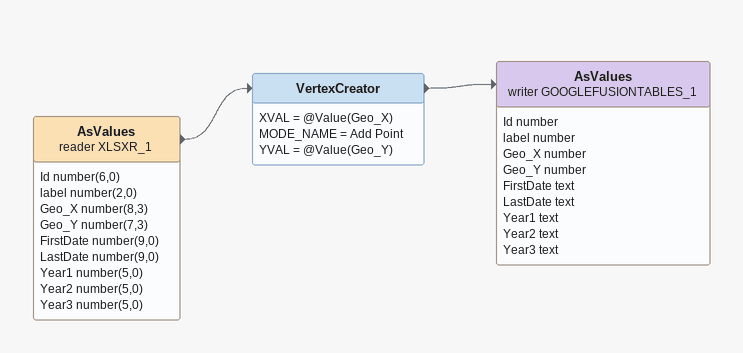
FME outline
AsValues (reader XLSXR_1)
    attributes: Id number(6,0), label number(2,0), Geo_X number(8,3), Geo_Y number(7,3), FirstDate number(9,0), LastDate number(9,0), Year1 number(5,0), Year2 number(5,0), Year3 number(5,0)
    -> VertexCreator
VertexCreator
    XVAL = @Value(Geo_X)
    MODE_NAME = Add Point
    YVAL = @Value(Geo_Y)
    -> AsValues (writer GOOGLEFUSIONTABLES_1)
AsValues (writer GOOGLEFUSIONTABLES_1)
    attributes: Id number, label number, Geo_X number, Geo_Y number, FirstDate text, LastDate text, Year1 text, Year2 text, Year3 text
